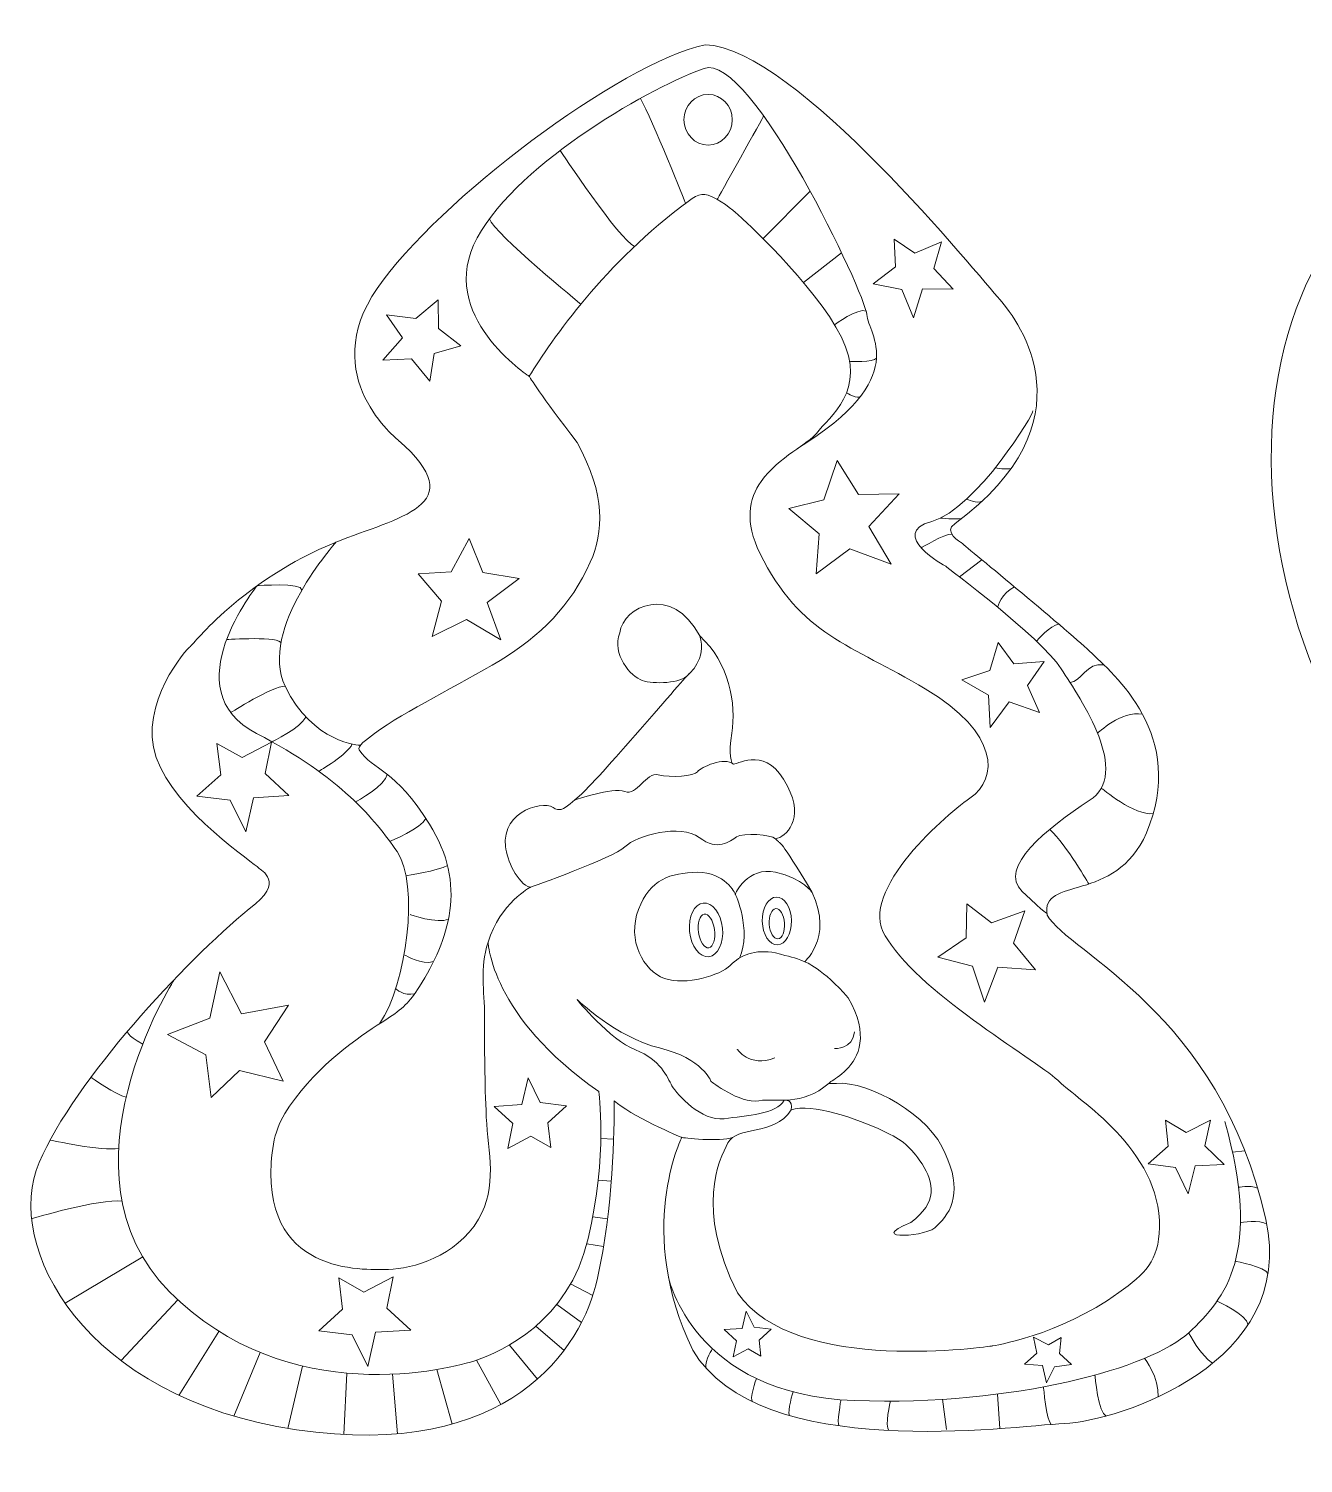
# Model space of a CAD drawing. Header units: millimetres. Extents: x -107 to 108, y -104 to 103.
# Drawn here: x 0.8 to 51.5, y 45 to 102 of the extents above; entities that cross this region are included whole.
import ezdxf

# ---------------------------------------------------------------- set-up
doc = ezdxf.new("R2010")
doc.units = ezdxf.units.MM
doc.header["$MEASUREMENT"] = 0
doc.layers.add('layer 1', color=7, linetype='Continuous')

msp = doc.modelspace()

# ---------------------------------------------------------------- linework, layer by layer
at = {"layer": 'layer 1', "color": 62, "lineweight": 9}
msp.add_ellipse((27.8551, 98.4284), major_axis=(0, 1.0058), ratio=0.9555578, dxfattribs=at)
at = {"layer": 'layer 1', "color": 23, "lineweight": 9}
msp.add_open_spline([(76.9535, 90.2838), (76.0746, 92.2173), (73.3918, 96.8215), (67.3271, 98.2044), (67.3271, 98.2044), (51.0942, 101.9057), (46.3744, 85.895), (53.4133, 73.4947), (53.4133, 73.4947), (57.5365, 65.6742), (69.9316, 59.6894), (75.3791, 52.2277), (75.3791, 52.2277), (77.8961, 48.7799), (75.968, 48.7289), (78.5187, 52.2698), (78.5187, 52.2698), (83.9278, 59.7782), (96.4154, 65.7816), (100.5571, 73.637), (100.5571, 73.637), (107.596, 86.0374), (102.8762, 102.048), (86.6433, 98.3468), (86.6433, 98.3468), (80.4237, 96.9285), (77.7614, 92.1227), (76.9535, 90.2838)], degree=3, knots=[0, 0, 0, 0, 0.125, 0.125, 0.125, 0.125, 0.25, 0.25, 0.25, 0.25, 0.375, 0.375, 0.375, 0.375, 0.5, 0.5, 0.5, 0.5, 0.625, 0.625, 0.625, 0.625, 0.75, 0.75, 0.75, 0.75, 1, 1, 1, 1], dxfattribs=at)
at = {"layer": 'layer 1', "color": 30, "lineweight": 9}
msp.add_open_spline([(15.5342, 85.6922), (15.5342, 85.6922), (12.2723, 88.2127), (14.694, 91.7218), (14.694, 91.7218), (17.1157, 95.2307), (24.3314, 100.6672), (27.7415, 101.4086), (27.7415, 101.4086), (31.2998, 101.3109), (38.664, 92.1665), (39.4548, 91.2769), (39.4548, 91.2769), (40.2455, 90.3873), (43.1617, 86.4083), (37.6756, 82.3808), (37.6756, 82.3808), (37.1647, 82.0449), (37.9174, 81.6158), (37.9174, 81.6158), (37.9174, 81.6158), (37.9174, 81.6158), (42.0632, 78.2103), (43.0256, 77.2972), (43.0256, 77.2972), (43.988, 76.3841), (46.9176, 73.9295), (45.2866, 70.0745), (45.2866, 70.0745), (44.0266, 67.2245), (41.0858, 68.3934), (41.3328, 66.8127), (41.3328, 66.8127), (42.2217, 65.2802), (48.1777, 62.983), (50.0312, 54.7041), (50.0312, 54.7041), (51.3162, 48.9711), (44.1499, 46.6976), (42.0248, 46.5988), (42.0248, 46.5988), (39.8995, 46.4999), (29.915, 45.0171), (27.2473, 49.5147), (27.2473, 49.5147), (24.9499, 54.2097), (26.8025, 57.966), (26.8025, 57.966), (26.8025, 57.966), (26.8025, 57.966), (24.6904, 58.8758), (24.1226, 59.4307), (24.1226, 59.4307), (24.1361, 58.2612), (24.0733, 55.1862), (23.4564, 52.373), (23.4564, 52.373), (22.8394, 49.5597), (19.9328, 45.1161), (11.4815, 46.3517), (11.4815, 46.3517), (3.0302, 47.5872), (-0.1823, 53.6662), (1.2509, 56.9775), (1.2509, 56.9775), (2.6843, 60.2889), (7.0334, 64.9346), (9.6034, 67.0598), (9.6034, 67.0598), (11.0975, 68.1553), (10.0478, 68.5804), (9.9736, 68.692), (9.9736, 68.692), (9.8994, 68.8036), (6.651, 70.9304), (5.9107, 73.0773), (5.9107, 73.0773), (5.1703, 75.2243), (7.1446, 77.4206), (7.268, 77.4946), (7.268, 77.4946), (7.3913, 77.5686), (9.3068, 80.1074), (13.063, 81.6395), (13.063, 81.6395), (15.491, 82.6298), (18.5516, 83.0603), (15.5342, 85.6922)], degree=3, knots=[0, 0, 0, 0, 0.0434783, 0.0434783, 0.0434783, 0.0434783, 0.0869565, 0.0869565, 0.0869565, 0.0869565, 0.1304348, 0.1304348, 0.1304348, 0.1304348, 0.173913, 0.173913, 0.173913, 0.173913, 0.2173913, 0.2173913, 0.2173913, 0.2173913, 0.2608696, 0.2608696, 0.2608696, 0.2608696, 0.3043478, 0.3043478, 0.3043478, 0.3043478, 0.3478261, 0.3478261, 0.3478261, 0.3478261, 0.3913043, 0.3913043, 0.3913043, 0.3913043, 0.4347826, 0.4347826, 0.4347826, 0.4347826, 0.4782609, 0.4782609, 0.4782609, 0.4782609, 0.5217391, 0.5217391, 0.5217391, 0.5217391, 0.5652174, 0.5652174, 0.5652174, 0.5652174, 0.6086957, 0.6086957, 0.6086957, 0.6086957, 0.6521739, 0.6521739, 0.6521739, 0.6521739, 0.6956522, 0.6956522, 0.6956522, 0.6956522, 0.7391304, 0.7391304, 0.7391304, 0.7391304, 0.7826087, 0.7826087, 0.7826087, 0.7826087, 0.826087, 0.826087, 0.826087, 0.826087, 0.8695652, 0.8695652, 0.8695652, 0.8695652, 0.9130435, 0.9130435, 0.9130435, 0.9130435, 1, 1, 1, 1], dxfattribs=at)
at = {"layer": 'layer 1', "color": 250, "lineweight": 9}
for points, knots in [([(20.7418, 88.2293), (20.7418, 88.2293), (16.9908, 90.6477), (18.6689, 93.7324), (18.6689, 93.7324), (20.347, 96.8171), (25.8141, 99.8271), (27.6922, 100.4696), (27.6922, 100.4696), (29.5702, 101.112), (34.1171, 91.4746), (34.1665, 90.6838), (34.1665, 90.6838), (34.2159, 89.8931), (36.0102, 88.1843), (31.4064, 85.3567)], [0, 0, 0, 0, 0.2, 0.2, 0.2, 0.2, 0.4, 0.4, 0.4, 0.4, 0.6, 0.6, 0.6, 0.6, 1, 1, 1, 1]), ([(40.7667, 86.8543), (40.8763, 86.8363), (38.5284, 82.9588), (36.7475, 82.4625), (36.7475, 82.4625), (34.9667, 81.9663), (37.3041, 80.6761), (37.3041, 80.6761), (37.3041, 80.6761), (37.3041, 80.6761), (41.0761, 77.8648), (41.8904, 76.6062), (41.8904, 76.6062), (42.7048, 75.3477), (44.6935, 72.4469), (43.0132, 71.3596), (43.0132, 71.3596), (41.3328, 70.2723), (39.3559, 68.6907), (40.3443, 67.7517), (40.3443, 67.7517), (41.3328, 66.8127), (41.3235, 66.885), (41.3235, 66.885)], [0, 0, 0, 0, 0.1428571, 0.1428571, 0.1428571, 0.1428571, 0.2857143, 0.2857143, 0.2857143, 0.2857143, 0.4285714, 0.4285714, 0.4285714, 0.4285714, 0.5714286, 0.5714286, 0.5714286, 0.5714286, 0.7142857, 0.7142857, 0.7142857, 0.7142857, 1, 1, 1, 1]), ([(13.063, 81.6395), (13.063, 81.6395), (9.9494, 78.1799), (11.0367, 75.9065), (11.0367, 75.9065), (12.124, 73.633), (14.0251, 73.5596), (14.0251, 73.5596)], [0, 0, 0, 0, 0.3333333, 0.3333333, 0.3333333, 0.3333333, 1, 1, 1, 1]), ([(9.924, 79.9043), (9.924, 79.9043), (6.5392, 75.7582), (9.9, 74.0284), (9.9, 74.0284), (13.2607, 72.2986), (14.5951, 70.6182), (15.4847, 69.3332), (15.4847, 69.3332), (16.3743, 68.0482), (15.8709, 64.0548), (14.7882, 62.4931)], [0, 0, 0, 0, 0.25, 0.25, 0.25, 0.25, 0.5, 0.5, 0.5, 0.5, 1, 1, 1, 1]), ([(22.5423, 71.3795), (22.5423, 71.3795), (24.0486, 71.9175), (24.5422, 71.7201), (24.5422, 71.7201), (25.0357, 71.5227), (25.3812, 72.5098), (25.8747, 72.3864), (25.8747, 72.3864), (26.3683, 72.263), (27.306, 72.3371), (27.4294, 72.5098), (27.4294, 72.5098), (27.5528, 72.6825), (28.5152, 73.1267), (28.8607, 72.8059)], [0, 0, 0, 0, 0.2, 0.2, 0.2, 0.2, 0.4, 0.4, 0.4, 0.4, 0.6, 0.6, 0.6, 0.6, 1, 1, 1, 1]), ([(20.7912, 67.9198), (20.7912, 67.9198), (24.0733, 69.0796), (24.5422, 69.5238), (24.5422, 69.5238), (25.0111, 69.968), (26.7631, 70.4615), (27.5035, 69.894), (27.5035, 69.894), (28.2438, 69.3264), (28.7126, 69.7459), (28.9841, 69.9186), (28.9841, 69.9186), (29.2556, 70.0914), (30.3594, 70.0147), (30.5388, 69.8446)], [0, 0, 0, 0, 0.2, 0.2, 0.2, 0.2, 0.4, 0.4, 0.4, 0.4, 0.6, 0.6, 0.6, 0.6, 1, 1, 1, 1]), ([(31.9878, 67.7064), (31.9878, 67.7064), (31.6643, 68.2655), (30.5388, 68.512), (30.5388, 68.512), (29.4133, 68.7585), (28.9348, 67.6483), (28.9348, 67.6483), (28.9348, 67.6483), (28.9348, 67.6483), (28.5152, 68.5367), (27.4294, 68.512), (27.4294, 68.512), (26.3436, 68.4873), (25.5539, 68.2406), (25.0851, 67.0314), (25.0851, 67.0314), (24.6162, 65.8222), (25.2825, 64.5883), (26.1215, 64.2922), (26.1215, 64.2922), (26.9605, 63.9961), (28.3425, 64.4155), (28.7373, 64.8104), (28.7373, 64.8104), (29.1322, 65.2053), (29.699, 65.4764), (30.5388, 65.304), (30.5388, 65.304), (31.1243, 65.1456), (31.2494, 65.1481), (31.6986, 64.9585)], [0, 0, 0, 0, 0.1111111, 0.1111111, 0.1111111, 0.1111111, 0.2222222, 0.2222222, 0.2222222, 0.2222222, 0.3333333, 0.3333333, 0.3333333, 0.3333333, 0.4444444, 0.4444444, 0.4444444, 0.4444444, 0.5555556, 0.5555556, 0.5555556, 0.5555556, 0.6666667, 0.6666667, 0.6666667, 0.6666667, 0.7777778, 0.7777778, 0.7777778, 0.7777778, 1, 1, 1, 1]), ([(6.6273, 64.2509), (6.6273, 64.2509), (1.7452, 56.5822), (6.4403, 51.8376), (6.4403, 51.8376), (11.1355, 47.093), (17.6593, 48.7734), (18.6478, 49.1193), (18.6478, 49.1193), (19.6363, 49.4653), (22.3029, 50.6257), (23.0862, 53.9523), (23.0862, 53.9523), (23.8695, 57.2789), (23.5057, 59.8009), (23.5057, 59.8009)], [0, 0, 0, 0, 0.2, 0.2, 0.2, 0.2, 0.4, 0.4, 0.4, 0.4, 0.6, 0.6, 0.6, 0.6, 1, 1, 1, 1]), ([(32.6732, 60.1276), (31.5255, 59.1711), (30.6375, 59.5541), (29.8725, 59.4307), (29.8725, 59.4307), (29.1075, 59.3074), (27.9723, 60.1957), (27.9723, 60.1957), (27.9723, 60.1957), (27.9723, 60.1957), (27.6516, 61.1088), (25.9241, 61.5283), (25.9241, 61.5283), (24.1967, 61.9478), (22.642, 63.4531), (22.642, 63.4531), (22.642, 63.4531), (22.642, 63.4531), (23.9499, 61.8491), (24.9617, 61.4542), (24.9617, 61.4542), (25.9735, 61.0594), (26.2203, 60.3684), (26.4177, 60.023), (26.4177, 60.023), (26.6151, 59.6775), (27.6022, 58.5917), (28.4905, 58.715), (28.4905, 58.715), (29.379, 58.8384), (30.5882, 58.8856), (30.8843, 59.4543)], [0, 0, 0, 0, 0.1111111, 0.1111111, 0.1111111, 0.1111111, 0.2222222, 0.2222222, 0.2222222, 0.2222222, 0.3333333, 0.3333333, 0.3333333, 0.3333333, 0.4444444, 0.4444444, 0.4444444, 0.4444444, 0.5555556, 0.5555556, 0.5555556, 0.5555556, 0.6666667, 0.6666667, 0.6666667, 0.6666667, 0.7777778, 0.7777778, 0.7777778, 0.7777778, 1, 1, 1, 1]), ([(26.2758, 52.4142), (26.2758, 52.4142), (27.2567, 47.7336), (33.6729, 47.5115), (33.6729, 47.5115), (40.089, 47.2894), (45.4843, 48.8228), (46.967, 50.2066), (46.967, 50.2066), (48.4497, 51.5905), (49.8829, 53.3697), (48.4003, 58.6085)], [0, 0, 0, 0, 0.25, 0.25, 0.25, 0.25, 0.5, 0.5, 0.5, 0.5, 1, 1, 1, 1])]:
    msp.add_open_spline(points, degree=3, knots=knots, dxfattribs=at)
for points in [[(26.9606, 95.1059), (26.9606, 95.1059), (25.6351, 98.4279), (25.1645, 99.2766)], [(30.0641, 98.5774), (30.0641, 98.5774), (28.2082, 95.2634), (28.2157, 95.2591)], [(21.968, 97.2052), (21.968, 97.2052), (24.3321, 93.6444), (24.9307, 93.3923)], [(30.0396, 93.702), (30.0396, 93.702), (31.9115, 95.5829), (31.9115, 95.5829)], [(22.7962, 91.0957), (22.7962, 91.0957), (19.3698, 93.89), (19.1551, 94.4898)], [(31.6477, 91.9583), (31.6477, 91.9583), (33.1613, 93.1422), (33.1613, 93.1422)], [(32.8814, 90.2764), (32.8814, 90.2764), (33.8164, 90.9673), (34.1394, 90.8199)], [(33.4818, 88.8245), (33.4818, 88.8245), (34.438, 88.7646), (34.5478, 88.9507)], [(33.3587, 87.576), (33.3587, 87.576), (33.8155, 87.2935), (33.9231, 87.4409)], [(39.2693, 84.5873), (39.2693, 84.5873), (39.7612, 84.5086), (39.9053, 84.5648)], [(38.1354, 83.3493), (38.1354, 83.3493), (38.5557, 83.1544), (38.7492, 83.2631)], [(37.0896, 82.5945), (37.0896, 82.5945), (37.7225, 82.5235), (37.9399, 82.5799)], [(36.3324, 81.411), (36.3324, 81.411), (37.2517, 81.9695), (37.5475, 81.953)], [(37.8538, 80.2576), (37.8538, 80.2576), (38.7412, 80.9363), (38.7412, 80.9363)], [(9.924, 79.9043), (9.924, 79.9043), (11.7183, 80.0421), (11.7017, 79.7308)], [(39.3621, 79.0552), (39.3621, 79.0552), (39.5369, 79.6133), (40.035, 79.8619)], [(40.9099, 77.6977), (40.9099, 77.6977), (41.4743, 78.358), (41.8058, 78.3705)], [(8.7047, 77.764), (8.7047, 77.764), (10.9063, 77.9126), (10.864, 77.6061)], [(27.077, 76.3814), (27.077, 76.3814), (27.8135, 76.9769), (27.5193, 77.9085)], [(42.2473, 76.0549), (42.6801, 76.0633), (42.9074, 76.883), (43.5958, 76.7569)], [(8.8714, 74.8599), (8.8714, 74.8599), (10.5362, 75.9223), (11.0367, 75.9065)], [(43.3398, 74.0395), (43.3398, 74.0395), (44.289, 74.9573), (45.1256, 74.7947)], [(10.5129, 73.7013), (10.5129, 73.7013), (11.6445, 74.24), (11.8623, 74.6828)], [(12.3723, 72.5291), (12.3723, 72.5291), (13.5537, 73.2062), (13.6929, 73.6107)], [(13.8386, 71.3065), (13.8386, 71.3065), (15.0527, 71.9948), (15.0964, 72.4003)], [(43.4888, 71.8601), (43.4888, 71.8601), (44.8351, 70.7344), (45.5591, 70.8447)], [(15.1985, 69.7363), (15.1985, 69.7363), (16.4824, 70.2724), (16.6227, 70.6545)], [(42.9918, 68.0462), (42.9918, 68.0462), (42.1455, 69.5584), (41.438, 70.2197)], [(15.8405, 68.3752), (15.8405, 68.3752), (17.1327, 68.569), (17.492, 68.7856)], [(28.9348, 67.6483), (28.9348, 67.6483), (29.5968, 66.2244), (29.1035, 65.1011)], [(16.0086, 66.8311), (15.9362, 66.8336), (17.1336, 66.449), (17.5295, 66.6525)], [(19.1029, 65.7347), (19.1029, 65.7347), (19.2205, 62.7725), (23.5057, 59.8009)], [(15.763, 65.237), (15.8849, 65.1811), (16.4343, 64.8253), (16.9325, 64.9597)], [(15.4297, 63.8827), (15.4297, 63.8827), (15.7435, 63.5685), (16.1852, 63.6863)], [(4.771, 62.1946), (4.771, 62.1946), (4.6864, 62.0373), (5.3725, 61.6841)], [(32.8831, 61.5036), (32.8831, 61.5036), (33.6122, 61.4619), (33.6729, 62.1699)], [(29.0088, 61.4789), (29.0088, 61.4789), (29.4777, 60.7386), (30.5141, 61.1335)], [(3.3109, 60.3622), (3.3109, 60.3622), (4.33, 59.6474), (4.7131, 59.5761)], [(30.8843, 59.4543), (30.8843, 59.4543), (31.2567, 59.4993), (31.1577, 59.065)], [(1.6859, 57.8653), (1.6859, 57.8653), (3.7822, 57.4114), (4.4146, 57.5326)], [(23.5873, 57.9266), (23.5873, 57.9266), (24.1007, 57.9081), (24.1007, 57.9081)], [(26.8025, 57.966), (26.8025, 57.966), (28.3572, 57.7759), (28.8261, 57.9698)], [(48.7072, 57.3904), (48.7072, 57.3904), (49.2033, 57.4332), (49.2033, 57.4332)], [(23.4829, 56.2759), (23.4829, 56.2759), (24.0044, 56.2344), (24.0044, 56.2344)], [(48.9483, 55.9848), (48.9483, 55.9848), (49.3619, 56.0949), (49.7081, 55.9548)], [(0.9511, 54.7395), (0.9511, 54.7395), (3.6777, 55.5551), (4.5474, 55.4324)], [(23.2672, 54.8099), (23.2672, 54.8099), (23.8532, 54.7374), (23.8532, 54.7374)], [(49.0229, 54.5871), (49.0229, 54.5871), (49.8134, 54.7146), (50.0698, 54.5202)], [(23.0338, 53.7435), (23.0338, 53.7435), (23.696, 53.6356), (23.696, 53.6356)], [(5.3702, 53.2236), (5.3702, 53.2236), (2.2849, 51.3847), (2.2849, 51.3847)], [(48.8206, 53.0538), (48.8206, 53.0538), (50.0265, 52.8188), (50.1207, 52.5551)], [(22.3849, 52.1453), (22.3849, 52.1453), (23.2683, 51.6872), (23.2683, 51.6872)], [(4.5104, 49.1004), (4.5104, 49.1004), (6.7671, 51.5204), (6.7671, 51.5204)], [(21.8323, 51.3293), (21.8323, 51.3293), (22.8214, 50.6175), (22.8214, 50.6175)], [(48.0932, 51.4632), (48.0932, 51.4632), (49.2822, 50.9239), (49.3249, 50.5256)], [(6.8052, 47.7189), (6.8052, 47.7189), (8.4004, 50.2629), (8.4004, 50.2629)], [(21.0091, 50.4738), (21.0091, 50.4738), (22.1249, 49.5034), (22.1249, 49.5034)], [(46.967, 50.2066), (46.967, 50.2066), (47.4556, 49.2694), (47.9181, 48.9951)], [(19.9506, 49.7196), (19.9506, 49.7196), (21.0653, 48.3618), (21.0653, 48.3618)], [(8.9971, 46.8907), (8.9971, 46.8907), (10.0345, 49.4247), (10.0345, 49.4247)], [(18.6478, 49.1193), (18.6478, 49.1193), (19.6095, 47.3499), (19.6095, 47.3499)], [(28.0327, 49.5669), (28.0327, 49.5669), (27.709, 49.1514), (27.77, 48.8047)], [(45.2136, 49.1899), (45.2136, 49.1899), (45.8055, 48.429), (45.7471, 47.6557)], [(11.1467, 46.4036), (11.1467, 46.4036), (11.7311, 48.8832), (11.7311, 48.8832)], [(13.4907, 48.6014), (13.4907, 48.6014), (13.3651, 46.1625), (13.3651, 46.1625)], [(15.304, 48.5615), (15.304, 48.5615), (15.5074, 46.1923), (15.5074, 46.1923)], [(17.0678, 48.7446), (17.0678, 48.7446), (17.6731, 46.5742), (17.6731, 46.5742)], [(43.2358, 48.5231), (43.2358, 48.5231), (43.3759, 46.9851), (43.6789, 46.8965)], [(29.7746, 48.3882), (29.7746, 48.3882), (29.4817, 47.532), (29.6198, 47.4675)], [(41.193, 48.0547), (41.193, 48.0547), (41.294, 46.7384), (41.4941, 46.5623)], [(31.2366, 47.8546), (31.2366, 47.8546), (30.9858, 47.0981), (31.0965, 46.9158)], [(33.1365, 47.5412), (33.1365, 47.5412), (32.9623, 46.5895), (33.0617, 46.5065)], [(35.1026, 47.4903), (35.1026, 47.4903), (34.8622, 46.4688), (35.0444, 46.3221)], [(37.1806, 47.5608), (37.1806, 47.5608), (37.3288, 46.3614), (37.3288, 46.3614)], [(39.3565, 47.7665), (39.3565, 47.7665), (39.4513, 46.3974), (39.4513, 46.3974)]]:
    msp.add_open_spline(points, degree=3, dxfattribs=at)
at = {"layer": 'layer 1', "color": 7, "lineweight": 9}
msp.add_open_spline([(20.7418, 88.2293), (21.6378, 89.6897), (23.7753, 92.7657), (27.0674, 95.1849), (27.0674, 95.1849), (27.5119, 95.5114), (27.667, 95.5594), (28.1959, 95.2701), (28.1959, 95.2701), (28.6755, 95.0077), (29.1075, 94.5961), (29.1075, 94.5961), (29.1075, 94.5961), (29.1075, 94.5961), (32.0935, 91.9063), (33.1546, 89.784), (33.1546, 89.784), (34.2157, 87.6617), (32.661, 86.6253), (32.1675, 85.959), (32.1675, 85.959), (31.8784, 85.5686), (30.6632, 85.0272), (29.9619, 84.0499), (29.9619, 84.0499), (29.4663, 83.3593), (29.3074, 82.4386), (29.9162, 81.1947), (29.9162, 81.1947), (31.5222, 77.9071), (33.524, 77.5868), (36.4894, 75.8076), (36.4894, 75.8076), (39.4548, 74.0284), (39.4053, 72.2491), (38.2686, 71.4584), (38.2686, 71.4584), (37.1319, 70.6677), (33.5978, 67.5294), (35.0067, 65.8242), (35.0067, 65.8242), (36.3909, 63.6009), (41.1254, 60.9114), (41.8411, 60.171), (41.8411, 60.171), (42.4672, 59.5233), (45.8708, 57.4963), (45.8026, 54.3876), (45.8026, 54.3876), (45.7735, 53.0528), (45.2303, 52.5605), (44.1888, 51.8043), (44.1888, 51.8043), (41.8072, 50.075), (39.1512, 49.6831), (39.1512, 49.6831), (39.1512, 49.6831), (39.1512, 49.6831), (31.3, 48.4768), (29.0266, 51.7881), (29.0266, 51.7881), (27.3207, 55.1735), (28.2931, 57.0617), (28.6386, 57.7527), (28.6386, 57.7527), (28.9841, 58.4436), (30.4653, 57.9981), (31.1577, 59.065), (31.1577, 59.065), (31.9803, 59.3401), (33.7408, 58.7359), (34.8225, 58.2271), (34.8225, 58.2271), (35.5944, 57.864), (35.9141, 57.6031), (36.3618, 56.9161), (36.3618, 56.9161), (36.8448, 56.1752), (36.9917, 55.3779), (35.9185, 54.5939), (35.9185, 54.5939), (34.0183, 53.8289), (36.7215, 54.0395), (36.9303, 54.4458), (36.9303, 54.4458), (37.5719, 54.9888), (37.9671, 55.927), (37.2757, 57.3331), (37.2757, 57.3331), (36.7328, 58.8384), (34.2157, 60.2204), (32.9572, 60.1217), (32.9572, 60.1217), (31.6986, 60.023), (35.1288, 60.5412), (33.4261, 63.5272), (33.4261, 63.5272), (32.4282, 64.6647), (31.6986, 64.9585), (31.6986, 64.9585), (31.6986, 64.9585), (31.6986, 64.9585), (33.0065, 66.1183), (31.7727, 68.0925), (31.7727, 68.0925), (30.5388, 70.0667), (30.8103, 69.5238), (30.5388, 69.8446), (30.5388, 69.8446), (30.9416, 69.9111), (31.7108, 70.6111), (31.0077, 71.9422), (31.0077, 71.9422), (30.218, 73.5462), (29.0828, 72.8306), (28.8607, 72.8059), (28.8607, 72.8059), (28.7706, 72.7959), (28.6623, 73.2242), (28.7954, 74.0388), (28.7954, 74.0388), (28.9843, 75.195), (28.693, 76.8521), (27.5193, 77.9085), (27.5193, 77.9085), (26.4328, 79.9854), (24.4676, 79.0997), (24.3447, 78.0375), (24.3447, 78.0375), (23.9992, 77.1738), (24.789, 76.2854), (25.2331, 76.1373), (25.2331, 76.1373), (25.6773, 75.9893), (26.7925, 76.003), (27.077, 76.3814), (27.077, 76.3814), (27.3614, 76.7597), (23.5798, 72.3124), (22.8147, 71.6214), (22.8147, 71.6214), (22.0498, 70.9304), (22.0251, 70.9798), (21.7783, 71.0292), (21.7783, 71.0292), (21.4449, 71.4266), (19.6188, 70.9952), (19.7972, 69.5315), (19.7972, 69.5315), (19.8588, 69.0258), (20.2516, 68.0483), (20.7912, 67.9198), (20.7912, 67.9198), (20.7912, 67.9198), (19.5963, 67.2978), (19.1029, 65.7347), (19.1029, 65.7347), (18.762, 64.6549), (18.964, 63.858), (18.9642, 62.7507), (18.9642, 62.7507), (18.9644, 61.5227), (18.9663, 60.1528), (19.034, 58.7798), (19.034, 58.7798), (19.1049, 57.3412), (19.4966, 56.0401), (18.7209, 54.7216), (18.7209, 54.7216), (17.8319, 53.2106), (16.089, 52.7498), (15.1388, 52.7272), (15.1388, 52.7272), (14.4952, 52.7369), (10.197, 52.316), (10.482, 56.9616), (10.482, 56.9616), (10.5496, 58.0646), (10.7748, 58.6621), (11.4416, 59.5344), (11.4416, 59.5344), (12.6701, 61.1409), (14.1427, 62.0806), (15.0723, 62.6757), (15.0723, 62.6757), (15.7004, 63.0776), (15.9819, 63.3478), (16.373, 63.9689), (16.373, 63.9689), (17.5379, 65.8183), (18.3101, 68.02), (16.7697, 70.4206), (16.7697, 70.4206), (15.4036, 72.649), (14.5381, 72.5386), (13.9771, 73.375), (13.9771, 73.375), (13.8823, 73.5165), (14.2685, 73.797), (14.5852, 74.0287), (14.5852, 74.0287), (15.8516, 74.9553), (17.9135, 75.9205), (19.5835, 76.9365), (19.5835, 76.9365), (21.1743, 77.9042), (22.4106, 79.1128), (23.1695, 80.8386), (23.1695, 80.8386), (23.7013, 82.0485), (23.7942, 83.4925), (22.651, 85.5933), (22.651, 85.5933), (21.1921, 87.4741), (20.7418, 88.2293), (20.7418, 88.2293)], degree=3, knots=[0, 0, 0, 0, 0.0181818, 0.0181818, 0.0181818, 0.0181818, 0.0363636, 0.0363636, 0.0363636, 0.0363636, 0.0545455, 0.0545455, 0.0545455, 0.0545455, 0.0727273, 0.0727273, 0.0727273, 0.0727273, 0.0909091, 0.0909091, 0.0909091, 0.0909091, 0.1090909, 0.1090909, 0.1090909, 0.1090909, 0.1272727, 0.1272727, 0.1272727, 0.1272727, 0.1454545, 0.1454545, 0.1454545, 0.1454545, 0.1636364, 0.1636364, 0.1636364, 0.1636364, 0.1818182, 0.1818182, 0.1818182, 0.1818182, 0.2, 0.2, 0.2, 0.2, 0.2181818, 0.2181818, 0.2181818, 0.2181818, 0.2363636, 0.2363636, 0.2363636, 0.2363636, 0.2545455, 0.2545455, 0.2545455, 0.2545455, 0.2727273, 0.2727273, 0.2727273, 0.2727273, 0.2909091, 0.2909091, 0.2909091, 0.2909091, 0.3090909, 0.3090909, 0.3090909, 0.3090909, 0.3272727, 0.3272727, 0.3272727, 0.3272727, 0.3454545, 0.3454545, 0.3454545, 0.3454545, 0.3636364, 0.3636364, 0.3636364, 0.3636364, 0.3818182, 0.3818182, 0.3818182, 0.3818182, 0.4, 0.4, 0.4, 0.4, 0.4181818, 0.4181818, 0.4181818, 0.4181818, 0.4363636, 0.4363636, 0.4363636, 0.4363636, 0.4545455, 0.4545455, 0.4545455, 0.4545455, 0.4727273, 0.4727273, 0.4727273, 0.4727273, 0.4909091, 0.4909091, 0.4909091, 0.4909091, 0.5090909, 0.5090909, 0.5090909, 0.5090909, 0.5272727, 0.5272727, 0.5272727, 0.5272727, 0.5454545, 0.5454545, 0.5454545, 0.5454545, 0.5636364, 0.5636364, 0.5636364, 0.5636364, 0.5818182, 0.5818182, 0.5818182, 0.5818182, 0.6, 0.6, 0.6, 0.6, 0.6181818, 0.6181818, 0.6181818, 0.6181818, 0.6363636, 0.6363636, 0.6363636, 0.6363636, 0.6545455, 0.6545455, 0.6545455, 0.6545455, 0.6727273, 0.6727273, 0.6727273, 0.6727273, 0.6909091, 0.6909091, 0.6909091, 0.6909091, 0.7090909, 0.7090909, 0.7090909, 0.7090909, 0.7272727, 0.7272727, 0.7272727, 0.7272727, 0.7454545, 0.7454545, 0.7454545, 0.7454545, 0.7636364, 0.7636364, 0.7636364, 0.7636364, 0.7818182, 0.7818182, 0.7818182, 0.7818182, 0.8, 0.8, 0.8, 0.8, 0.8181818, 0.8181818, 0.8181818, 0.8181818, 0.8363636, 0.8363636, 0.8363636, 0.8363636, 0.8545455, 0.8545455, 0.8545455, 0.8545455, 0.8727273, 0.8727273, 0.8727273, 0.8727273, 0.8909091, 0.8909091, 0.8909091, 0.8909091, 0.9090909, 0.9090909, 0.9090909, 0.9090909, 0.9272727, 0.9272727, 0.9272727, 0.9272727, 0.9454545, 0.9454545, 0.9454545, 0.9454545, 0.9636364, 0.9636364, 0.9636364, 0.9636364, 1, 1, 1, 1], dxfattribs=at)
at = {"layer": 'layer 1', "color": 62, "lineweight": 9}
for points, knots in [([(35.3007, 92.5857), (35.3007, 92.5857), (35.2512, 93.6774), (35.2512, 93.6774), (35.2512, 93.6774), (35.2512, 93.6774), (36.0797, 93.1192), (36.0797, 93.1192), (36.0797, 93.1192), (36.0797, 93.1192), (37.1309, 93.5783), (37.1309, 93.5783), (37.1309, 93.5783), (37.1309, 93.5783), (36.8341, 92.5113), (36.8341, 92.5113), (36.8341, 92.5113), (36.8341, 92.5113), (37.6008, 91.6925), (37.6008, 91.6925), (37.6008, 91.6925), (37.6008, 91.6925), (36.3766, 91.7049), (36.3766, 91.7049), (36.3766, 91.7049), (36.3766, 91.7049), (36.0179, 90.5512), (36.0179, 90.5512), (36.0179, 90.5512), (36.0179, 90.5512), (35.5603, 91.6801), (35.5603, 91.6801), (35.5603, 91.6801), (35.5603, 91.6801), (34.4225, 91.9035), (34.4225, 91.9035), (34.4225, 91.9035), (34.4225, 91.9035), (35.3007, 92.5857), (35.3007, 92.5857)], [0, 0, 0, 0, 0.0909091, 0.0909091, 0.0909091, 0.0909091, 0.1818182, 0.1818182, 0.1818182, 0.1818182, 0.2727273, 0.2727273, 0.2727273, 0.2727273, 0.3636364, 0.3636364, 0.3636364, 0.3636364, 0.4545455, 0.4545455, 0.4545455, 0.4545455, 0.5454545, 0.5454545, 0.5454545, 0.5454545, 0.6363636, 0.6363636, 0.6363636, 0.6363636, 0.7272727, 0.7272727, 0.7272727, 0.7272727, 0.8181818, 0.8181818, 0.8181818, 0.8181818, 1, 1, 1, 1]), ([(16.2259, 90.5243), (16.2259, 90.5243), (17.1142, 91.2647), (17.1142, 91.2647), (17.1142, 91.2647), (17.1142, 91.2647), (17.1389, 90.1295), (17.1389, 90.1295), (17.1389, 90.1295), (17.1389, 90.1295), (18.0273, 89.4385), (18.0273, 89.4385), (18.0273, 89.4385), (18.0273, 89.4385), (16.9662, 89.1424), (16.9662, 89.1424), (16.9662, 89.1424), (16.9662, 89.1424), (16.7934, 88.0319), (16.7934, 88.0319), (16.7934, 88.0319), (16.7934, 88.0319), (16.0531, 88.9203), (16.0531, 88.9203), (16.0531, 88.9203), (16.0531, 88.9203), (14.918, 88.8709), (14.918, 88.8709), (14.918, 88.8709), (14.918, 88.8709), (15.7076, 89.7593), (15.7076, 89.7593), (15.7076, 89.7593), (15.7076, 89.7593), (15.066, 90.6724), (15.066, 90.6724), (15.066, 90.6724), (15.066, 90.6724), (16.2259, 90.5243), (16.2259, 90.5243)], [0, 0, 0, 0, 0.0909091, 0.0909091, 0.0909091, 0.0909091, 0.1818182, 0.1818182, 0.1818182, 0.1818182, 0.2727273, 0.2727273, 0.2727273, 0.2727273, 0.3636364, 0.3636364, 0.3636364, 0.3636364, 0.4545455, 0.4545455, 0.4545455, 0.4545455, 0.5454545, 0.5454545, 0.5454545, 0.5454545, 0.6363636, 0.6363636, 0.6363636, 0.6363636, 0.7272727, 0.7272727, 0.7272727, 0.7272727, 0.8181818, 0.8181818, 0.8181818, 0.8181818, 1, 1, 1, 1]), ([(32.2699, 81.971), (32.2699, 81.971), (31.06, 82.9747), (31.06, 82.9747), (31.06, 82.9747), (31.06, 82.9747), (32.456, 83.3164), (32.456, 83.3164), (32.456, 83.3164), (32.456, 83.3164), (32.9845, 84.8794), (32.9845, 84.8794), (32.9845, 84.8794), (32.9845, 84.8794), (33.8329, 83.5311), (33.8329, 83.5311), (33.8329, 83.5311), (33.8329, 83.5311), (35.4462, 83.5549), (35.4462, 83.5549), (35.4462, 83.5549), (35.4462, 83.5549), (34.2484, 82.2639), (34.2484, 82.2639), (34.2484, 82.2639), (34.2484, 82.2639), (35.1293, 80.7658), (35.1293, 80.7658), (35.1293, 80.7658), (35.1293, 80.7658), (33.485, 81.3711), (33.485, 81.3711), (33.485, 81.3711), (33.485, 81.3711), (32.1464, 80.3763), (32.1464, 80.3763), (32.1464, 80.3763), (32.1464, 80.3763), (32.2699, 81.971), (32.2699, 81.971)], [0, 0, 0, 0, 0.0909091, 0.0909091, 0.0909091, 0.0909091, 0.1818182, 0.1818182, 0.1818182, 0.1818182, 0.2727273, 0.2727273, 0.2727273, 0.2727273, 0.3636364, 0.3636364, 0.3636364, 0.3636364, 0.4545455, 0.4545455, 0.4545455, 0.4545455, 0.5454545, 0.5454545, 0.5454545, 0.5454545, 0.6363636, 0.6363636, 0.6363636, 0.6363636, 0.7272727, 0.7272727, 0.7272727, 0.7272727, 0.8181818, 0.8181818, 0.8181818, 0.8181818, 1, 1, 1, 1]), ([(17.2508, 79.2889), (17.2508, 79.2889), (16.3296, 80.3812), (16.3296, 80.3812), (16.3296, 80.3812), (16.3296, 80.3812), (17.6334, 80.4627), (17.6334, 80.4627), (17.6334, 80.4627), (17.6334, 80.4627), (18.3573, 81.7762), (18.3573, 81.7762), (18.3573, 81.7762), (18.3573, 81.7762), (18.8998, 80.4336), (18.8998, 80.4336), (18.8998, 80.4336), (18.8998, 80.4336), (20.3469, 80.1958), (20.3469, 80.1958), (20.3469, 80.1958), (20.3469, 80.1958), (19.0679, 79.2332), (19.0679, 79.2332), (19.0679, 79.2332), (19.0679, 79.2332), (19.6155, 77.7514), (19.6155, 77.7514), (19.6155, 77.7514), (19.6155, 77.7514), (18.2416, 78.557), (18.2416, 78.557), (18.2416, 78.557), (18.2416, 78.557), (16.8842, 77.882), (16.8842, 77.882), (16.8842, 77.882), (16.8842, 77.882), (17.2508, 79.2889), (17.2508, 79.2889)], [0, 0, 0, 0, 0.0909091, 0.0909091, 0.0909091, 0.0909091, 0.1818182, 0.1818182, 0.1818182, 0.1818182, 0.2727273, 0.2727273, 0.2727273, 0.2727273, 0.3636364, 0.3636364, 0.3636364, 0.3636364, 0.4545455, 0.4545455, 0.4545455, 0.4545455, 0.5454545, 0.5454545, 0.5454545, 0.5454545, 0.6363636, 0.6363636, 0.6363636, 0.6363636, 0.7272727, 0.7272727, 0.7272727, 0.7272727, 0.8181818, 0.8181818, 0.8181818, 0.8181818, 1, 1, 1, 1]), ([(39.0566, 76.5387), (39.0566, 76.5387), (39.3833, 77.6416), (39.3833, 77.6416), (39.3833, 77.6416), (39.3833, 77.6416), (40.0152, 76.801), (40.0152, 76.801), (40.0152, 76.801), (40.0152, 76.801), (41.2188, 76.8956), (41.2188, 76.8956), (41.2188, 76.8956), (41.2188, 76.8956), (40.5561, 75.9366), (40.5561, 75.9366), (40.5561, 75.9366), (40.5561, 75.9366), (41.0367, 74.8582), (41.0367, 74.8582), (41.0367, 74.8582), (41.0367, 74.8582), (39.8233, 75.2922), (39.8233, 75.2922), (39.8233, 75.2922), (39.8233, 75.2922), (39.0693, 74.2682), (39.0693, 74.2682), (39.0693, 74.2682), (39.0693, 74.2682), (39.003, 75.5486), (39.003, 75.5486), (39.003, 75.5486), (39.003, 75.5486), (37.9483, 76.1626), (37.9483, 76.1626), (37.9483, 76.1626), (37.9483, 76.1626), (39.0566, 76.5387), (39.0566, 76.5387)], [0, 0, 0, 0, 0.0909091, 0.0909091, 0.0909091, 0.0909091, 0.1818182, 0.1818182, 0.1818182, 0.1818182, 0.2727273, 0.2727273, 0.2727273, 0.2727273, 0.3636364, 0.3636364, 0.3636364, 0.3636364, 0.4545455, 0.4545455, 0.4545455, 0.4545455, 0.5454545, 0.5454545, 0.5454545, 0.5454545, 0.6363636, 0.6363636, 0.6363636, 0.6363636, 0.7272727, 0.7272727, 0.7272727, 0.7272727, 0.8181818, 0.8181818, 0.8181818, 0.8181818, 1, 1, 1, 1]), ([(8.474, 72.3912), (8.474, 72.3912), (8.3239, 73.6379), (8.3239, 73.6379), (8.3239, 73.6379), (8.3239, 73.6379), (9.3211, 73.0692), (9.3211, 73.0692), (9.3211, 73.0692), (9.3211, 73.0692), (10.4864, 73.6852), (10.4864, 73.6852), (10.4864, 73.6852), (10.4864, 73.6852), (10.2376, 72.4371), (10.2376, 72.4371), (10.2376, 72.4371), (10.2376, 72.4371), (11.1863, 71.5646), (11.1863, 71.5646), (11.1863, 71.5646), (11.1863, 71.5646), (9.7823, 71.474), (9.7823, 71.474), (9.7823, 71.474), (9.7823, 71.474), (9.4702, 70.1212), (9.4702, 70.1212), (9.4702, 70.1212), (9.4702, 70.1212), (8.8491, 71.3757), (8.8491, 71.3757), (8.8491, 71.3757), (8.8491, 71.3757), (7.5263, 71.5341), (7.5263, 71.5341), (7.5263, 71.5341), (7.5263, 71.5341), (8.474, 72.3912), (8.474, 72.3912)], [0, 0, 0, 0, 0.0909091, 0.0909091, 0.0909091, 0.0909091, 0.1818182, 0.1818182, 0.1818182, 0.1818182, 0.2727273, 0.2727273, 0.2727273, 0.2727273, 0.3636364, 0.3636364, 0.3636364, 0.3636364, 0.4545455, 0.4545455, 0.4545455, 0.4545455, 0.5454545, 0.5454545, 0.5454545, 0.5454545, 0.6363636, 0.6363636, 0.6363636, 0.6363636, 0.7272727, 0.7272727, 0.7272727, 0.7272727, 0.8181818, 0.8181818, 0.8181818, 0.8181818, 1, 1, 1, 1]), ([(27.6627, 67.2911), (28.0236, 67.328), (28.3651, 66.88), (28.4252, 66.2905), (28.4252, 66.2905), (28.4854, 65.7011), (28.2415, 65.1935), (27.8805, 65.1566), (27.8805, 65.1566), (27.5195, 65.1198), (27.1781, 65.5678), (27.118, 66.1572), (27.118, 66.1572), (27.0578, 66.7466), (27.3017, 67.2543), (27.6627, 67.2911)], [0, 0, 0, 0, 0.2, 0.2, 0.2, 0.2, 0.4, 0.4, 0.4, 0.4, 0.6, 0.6, 0.6, 0.6, 1, 1, 1, 1]), ([(30.5677, 67.5256), (30.8886, 67.5328), (31.1582, 67.1138), (31.1699, 66.5898), (31.1699, 66.5898), (31.1817, 66.0658), (30.931, 65.6352), (30.6101, 65.6281), (30.6101, 65.6281), (30.2892, 65.6209), (30.0195, 66.0398), (30.0078, 66.5638), (30.0078, 66.5638), (29.9961, 67.0878), (30.2468, 67.5184), (30.5677, 67.5256)], [0, 0, 0, 0, 0.2, 0.2, 0.2, 0.2, 0.4, 0.4, 0.4, 0.4, 0.6, 0.6, 0.6, 0.6, 1, 1, 1, 1]), ([(27.694, 66.8436), (27.8693, 66.8781), (28.0547, 66.6085), (28.108, 66.2413), (28.108, 66.2413), (28.1613, 65.8743), (28.0624, 65.5488), (27.887, 65.5143), (27.887, 65.5143), (27.7117, 65.4798), (27.5263, 65.7494), (27.473, 66.1165), (27.473, 66.1165), (27.4197, 66.4836), (27.5187, 66.8091), (27.694, 66.8436)], [0, 0, 0, 0, 0.2, 0.2, 0.2, 0.2, 0.4, 0.4, 0.4, 0.4, 0.6, 0.6, 0.6, 0.6, 1, 1, 1, 1]), ([(30.5455, 67.0672), (30.7139, 67.0805), (30.8693, 66.8227), (30.8924, 66.4916), (30.8924, 66.4916), (30.9157, 66.1604), (30.798, 65.8813), (30.6295, 65.8681), (30.6295, 65.8681), (30.461, 65.8549), (30.3057, 66.1126), (30.2825, 66.4437), (30.2825, 66.4437), (30.2593, 66.7749), (30.377, 67.054), (30.5455, 67.0672)], [0, 0, 0, 0, 0.2, 0.2, 0.2, 0.2, 0.4, 0.4, 0.4, 0.4, 0.6, 0.6, 0.6, 0.6, 1, 1, 1, 1]), ([(38.1202, 65.907), (38.1202, 65.907), (38.1447, 67.2519), (38.1447, 67.2519), (38.1447, 67.2519), (38.1447, 67.2519), (39.1188, 66.5014), (39.1188, 66.5014), (39.1188, 66.5014), (39.1188, 66.5014), (40.4459, 66.9832), (40.4459, 66.9832), (40.4459, 66.9832), (40.4459, 66.9832), (39.998, 65.6958), (39.998, 65.6958), (39.998, 65.6958), (39.998, 65.6958), (40.8758, 64.6302), (40.8758, 64.6302), (40.8758, 64.6302), (40.8758, 64.6302), (39.373, 64.7411), (39.373, 64.7411), (39.373, 64.7411), (39.373, 64.7411), (38.8424, 63.352), (38.8424, 63.352), (38.8424, 63.352), (38.8424, 63.352), (38.3684, 64.7744), (38.3684, 64.7744), (38.3684, 64.7744), (38.3684, 64.7744), (36.9884, 65.1376), (36.9884, 65.1376), (36.9884, 65.1376), (36.9884, 65.1376), (38.1202, 65.907), (38.1202, 65.907)], [0, 0, 0, 0, 0.0909091, 0.0909091, 0.0909091, 0.0909091, 0.1818182, 0.1818182, 0.1818182, 0.1818182, 0.2727273, 0.2727273, 0.2727273, 0.2727273, 0.3636364, 0.3636364, 0.3636364, 0.3636364, 0.4545455, 0.4545455, 0.4545455, 0.4545455, 0.5454545, 0.5454545, 0.5454545, 0.5454545, 0.6363636, 0.6363636, 0.6363636, 0.6363636, 0.7272727, 0.7272727, 0.7272727, 0.7272727, 0.8181818, 0.8181818, 0.8181818, 0.8181818, 1, 1, 1, 1]), ([(7.8834, 61.2496), (7.8834, 61.2496), (8.098, 59.5622), (8.098, 59.5622), (8.098, 59.5622), (8.098, 59.5622), (9.2202, 60.6388), (9.2202, 60.6388), (9.2202, 60.6388), (9.2202, 60.6388), (10.9544, 60.2145), (10.9544, 60.2145), (10.9544, 60.2145), (10.9544, 60.2145), (10.2153, 61.7718), (10.2153, 61.7718), (10.2153, 61.7718), (10.2153, 61.7718), (11.1732, 63.2315), (11.1732, 63.2315), (11.1732, 63.2315), (11.1732, 63.2315), (9.299, 62.8867), (9.299, 62.8867), (9.299, 62.8867), (9.299, 62.8867), (8.442, 64.5606), (8.442, 64.5606), (8.442, 64.5606), (8.442, 64.5606), (8.0406, 62.7075), (8.0406, 62.7075), (8.0406, 62.7075), (8.0406, 62.7075), (6.3552, 62.0623), (6.3552, 62.0623), (6.3552, 62.0623), (6.3552, 62.0623), (7.8834, 61.2496), (7.8834, 61.2496)], [0, 0, 0, 0, 0.0909091, 0.0909091, 0.0909091, 0.0909091, 0.1818182, 0.1818182, 0.1818182, 0.1818182, 0.2727273, 0.2727273, 0.2727273, 0.2727273, 0.3636364, 0.3636364, 0.3636364, 0.3636364, 0.4545455, 0.4545455, 0.4545455, 0.4545455, 0.5454545, 0.5454545, 0.5454545, 0.5454545, 0.6363636, 0.6363636, 0.6363636, 0.6363636, 0.7272727, 0.7272727, 0.7272727, 0.7272727, 0.8181818, 0.8181818, 0.8181818, 0.8181818, 1, 1, 1, 1]), ([(21.477, 58.556), (21.477, 58.556), (21.5951, 57.5754), (21.5951, 57.5754), (21.5951, 57.5754), (21.5951, 57.5754), (20.8107, 58.0227), (20.8107, 58.0227), (20.8107, 58.0227), (20.8107, 58.0227), (19.8942, 57.5382), (19.8942, 57.5382), (19.8942, 57.5382), (19.8942, 57.5382), (20.0898, 58.5198), (20.0898, 58.5198), (20.0898, 58.5198), (20.0898, 58.5198), (19.3437, 59.2062), (19.3437, 59.2062), (19.3437, 59.2062), (19.3437, 59.2062), (20.4479, 59.2774), (20.4479, 59.2774), (20.4479, 59.2774), (20.4479, 59.2774), (20.6935, 60.3415), (20.6935, 60.3415), (20.6935, 60.3415), (20.6935, 60.3415), (21.182, 59.3548), (21.182, 59.3548), (21.182, 59.3548), (21.182, 59.3548), (22.2225, 59.2301), (22.2225, 59.2301), (22.2225, 59.2301), (22.2225, 59.2301), (21.477, 58.556), (21.477, 58.556)], [0, 0, 0, 0, 0.0909091, 0.0909091, 0.0909091, 0.0909091, 0.1818182, 0.1818182, 0.1818182, 0.1818182, 0.2727273, 0.2727273, 0.2727273, 0.2727273, 0.3636364, 0.3636364, 0.3636364, 0.3636364, 0.4545455, 0.4545455, 0.4545455, 0.4545455, 0.5454545, 0.5454545, 0.5454545, 0.5454545, 0.6363636, 0.6363636, 0.6363636, 0.6363636, 0.7272727, 0.7272727, 0.7272727, 0.7272727, 0.8181818, 0.8181818, 0.8181818, 0.8181818, 1, 1, 1, 1]), ([(46.1504, 57.6207), (46.1504, 57.6207), (46.0436, 58.6533), (46.0436, 58.6533), (46.0436, 58.6533), (46.0436, 58.6533), (46.86, 58.1693), (46.86, 58.1693), (46.86, 58.1693), (46.86, 58.1693), (47.8317, 58.6622), (47.8317, 58.6622), (47.8317, 58.6622), (47.8317, 58.6622), (47.6087, 57.6341), (47.6087, 57.6341), (47.6087, 57.6341), (47.6087, 57.6341), (48.3806, 56.8997), (48.3806, 56.8997), (48.3806, 56.8997), (48.3806, 56.8997), (47.219, 56.8444), (47.219, 56.8444), (47.219, 56.8444), (47.219, 56.8444), (46.942, 55.7306), (46.942, 55.7306), (46.942, 55.7306), (46.942, 55.7306), (46.4462, 56.7761), (46.4462, 56.7761), (46.4462, 56.7761), (46.4462, 56.7761), (45.3551, 56.9256), (45.3551, 56.9256), (45.3551, 56.9256), (45.3551, 56.9256), (46.1504, 57.6207), (46.1504, 57.6207)], [0, 0, 0, 0, 0.0909091, 0.0909091, 0.0909091, 0.0909091, 0.1818182, 0.1818182, 0.1818182, 0.1818182, 0.2727273, 0.2727273, 0.2727273, 0.2727273, 0.3636364, 0.3636364, 0.3636364, 0.3636364, 0.4545455, 0.4545455, 0.4545455, 0.4545455, 0.5454545, 0.5454545, 0.5454545, 0.5454545, 0.6363636, 0.6363636, 0.6363636, 0.6363636, 0.7272727, 0.7272727, 0.7272727, 0.7272727, 0.8181818, 0.8181818, 0.8181818, 0.8181818, 1, 1, 1, 1]), ([(13.3207, 51.1418), (13.3207, 51.1418), (13.1705, 52.3885), (13.1705, 52.3885), (13.1705, 52.3885), (13.1705, 52.3885), (14.1678, 51.8198), (14.1678, 51.8198), (14.1678, 51.8198), (14.1678, 51.8198), (15.3331, 52.4358), (15.3331, 52.4358), (15.3331, 52.4358), (15.3331, 52.4358), (15.0843, 51.1878), (15.0843, 51.1878), (15.0843, 51.1878), (15.0843, 51.1878), (16.033, 50.3152), (16.033, 50.3152), (16.033, 50.3152), (16.033, 50.3152), (14.6291, 50.2246), (14.6291, 50.2246), (14.6291, 50.2246), (14.6291, 50.2246), (14.3168, 48.8718), (14.3168, 48.8718), (14.3168, 48.8718), (14.3168, 48.8718), (13.6958, 50.1263), (13.6958, 50.1263), (13.6958, 50.1263), (13.6958, 50.1263), (12.3729, 50.2848), (12.3729, 50.2848), (12.3729, 50.2848), (12.3729, 50.2848), (13.3207, 51.1418), (13.3207, 51.1418)], [0, 0, 0, 0, 0.0909091, 0.0909091, 0.0909091, 0.0909091, 0.1818182, 0.1818182, 0.1818182, 0.1818182, 0.2727273, 0.2727273, 0.2727273, 0.2727273, 0.3636364, 0.3636364, 0.3636364, 0.3636364, 0.4545455, 0.4545455, 0.4545455, 0.4545455, 0.5454545, 0.5454545, 0.5454545, 0.5454545, 0.6363636, 0.6363636, 0.6363636, 0.6363636, 0.7272727, 0.7272727, 0.7272727, 0.7272727, 0.8181818, 0.8181818, 0.8181818, 0.8181818, 1, 1, 1, 1]), ([(29.8786, 49.9103), (29.8786, 49.9103), (29.9552, 49.2742), (29.9552, 49.2742), (29.9552, 49.2742), (29.9552, 49.2742), (29.4464, 49.5644), (29.4464, 49.5644), (29.4464, 49.5644), (29.4464, 49.5644), (28.8518, 49.2501), (28.8518, 49.2501), (28.8518, 49.2501), (28.8518, 49.2501), (28.9788, 49.8868), (28.9788, 49.8868), (28.9788, 49.8868), (28.9788, 49.8868), (28.4947, 50.3321), (28.4947, 50.3321), (28.4947, 50.3321), (28.4947, 50.3321), (29.211, 50.3783), (29.211, 50.3783), (29.211, 50.3783), (29.211, 50.3783), (29.3703, 51.0686), (29.3703, 51.0686), (29.3703, 51.0686), (29.3703, 51.0686), (29.6872, 50.4284), (29.6872, 50.4284), (29.6872, 50.4284), (29.6872, 50.4284), (30.3622, 50.3476), (30.3622, 50.3476), (30.3622, 50.3476), (30.3622, 50.3476), (29.8786, 49.9103), (29.8786, 49.9103)], [0, 0, 0, 0, 0.0909091, 0.0909091, 0.0909091, 0.0909091, 0.1818182, 0.1818182, 0.1818182, 0.1818182, 0.2727273, 0.2727273, 0.2727273, 0.2727273, 0.3636364, 0.3636364, 0.3636364, 0.3636364, 0.4545455, 0.4545455, 0.4545455, 0.4545455, 0.5454545, 0.5454545, 0.5454545, 0.5454545, 0.6363636, 0.6363636, 0.6363636, 0.6363636, 0.7272727, 0.7272727, 0.7272727, 0.7272727, 0.8181818, 0.8181818, 0.8181818, 0.8181818, 1, 1, 1, 1]), ([(41.8228, 49.3768), (41.8228, 49.3768), (41.8995, 50.0129), (41.8995, 50.0129), (41.8995, 50.0129), (41.8995, 50.0129), (41.3906, 49.7227), (41.3906, 49.7227), (41.3906, 49.7227), (41.3906, 49.7227), (40.7961, 50.0371), (40.7961, 50.0371), (40.7961, 50.0371), (40.7961, 50.0371), (40.923, 49.4002), (40.923, 49.4002), (40.923, 49.4002), (40.923, 49.4002), (40.4389, 48.955), (40.4389, 48.955), (40.4389, 48.955), (40.4389, 48.955), (41.1553, 48.9088), (41.1553, 48.9088), (41.1553, 48.9088), (41.1553, 48.9088), (41.3145, 48.2186), (41.3145, 48.2186), (41.3145, 48.2186), (41.3145, 48.2186), (41.6314, 48.8586), (41.6314, 48.8586), (41.6314, 48.8586), (41.6314, 48.8586), (42.3064, 48.9395), (42.3064, 48.9395), (42.3064, 48.9395), (42.3064, 48.9395), (41.8228, 49.3768), (41.8228, 49.3768)], [0, 0, 0, 0, 0.0909091, 0.0909091, 0.0909091, 0.0909091, 0.1818182, 0.1818182, 0.1818182, 0.1818182, 0.2727273, 0.2727273, 0.2727273, 0.2727273, 0.3636364, 0.3636364, 0.3636364, 0.3636364, 0.4545455, 0.4545455, 0.4545455, 0.4545455, 0.5454545, 0.5454545, 0.5454545, 0.5454545, 0.6363636, 0.6363636, 0.6363636, 0.6363636, 0.7272727, 0.7272727, 0.7272727, 0.7272727, 0.8181818, 0.8181818, 0.8181818, 0.8181818, 1, 1, 1, 1])]:
    msp.add_open_spline(points, degree=3, knots=knots, dxfattribs=at)

doc.saveas('drawing.dxf')
